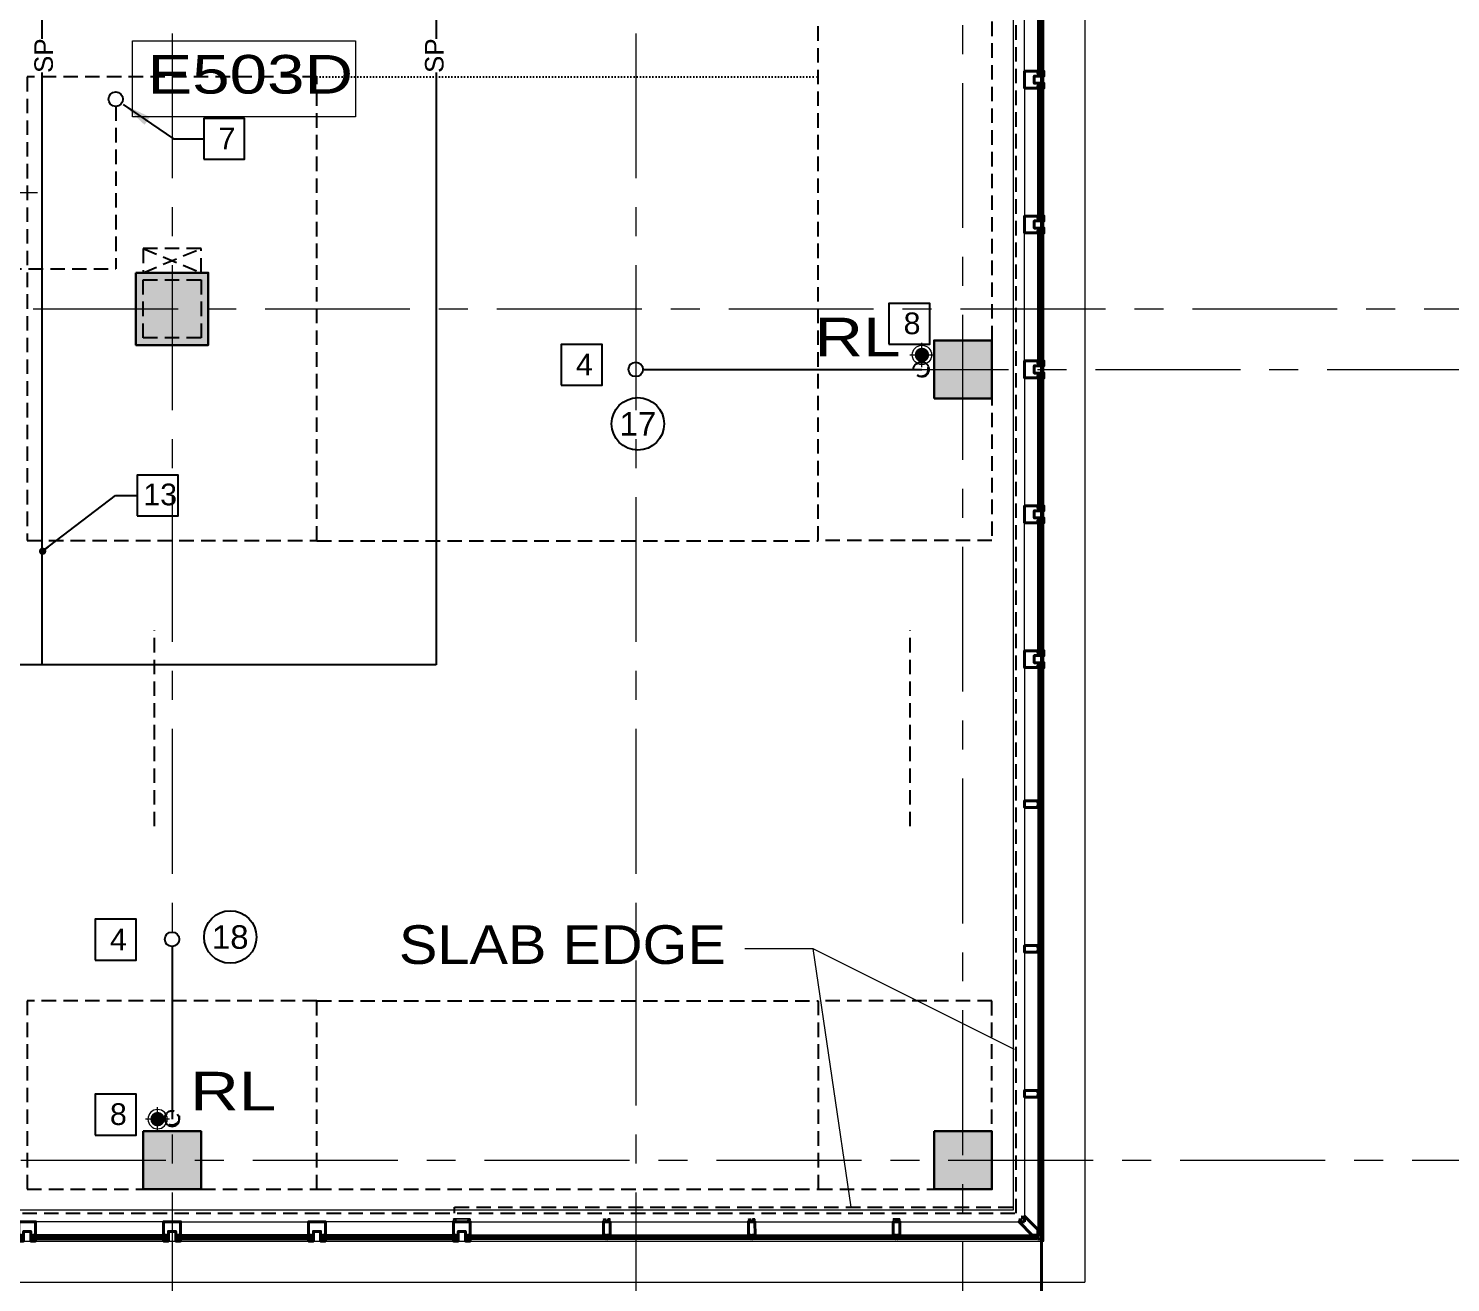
# Model space of a CAD drawing. Header units: inches. Extents: x -26500 to -19632, y -3347 to 2257.
# Drawn here: x -21480 to -20892, y -36 to 483 of the extents above; entities that cross this region are included whole.
import ezdxf
from ezdxf.enums import TextEntityAlignment as Align

# ---------------------------------------------------------------- set-up
doc = ezdxf.new("R2010")
doc.units = ezdxf.units.IN
doc.header["$LTSCALE"] = 48
doc.header["$MEASUREMENT"] = 0
for name, pattern in [('A105$0$CENTER', [2, 1.25, -0.25, 0.25, -0.25]), ('HIDDEN2', [0.1875, 0.125, -0.0625]), ('NB - 9th floor_plan$0$DOT2', [0.125, 0, -0.125]), ('NB - 9th floor_plan$0$HIDDEN2', [0.1875, 0.125, -0.0625])]:
    doc.linetypes.add(name, pattern=pattern)
for name, color, linetype in [('A105$0$A-ANNO-IDEN', 8, 'Continuous'), ('A105$0$A-ANNO-PATT-1-12', 8, 'Continuous'), ('A105$0$A-ANNO-PATT-1-6', 8, 'Continuous'), ('A105$0$A-ANNO-PATT-4-12', 8, 'Continuous'), ('A105$0$A-ANNO-TEXT', 8, 'Continuous'), ('A105$0$A-CLNG-RAIL', 8, 'Continuous'), ('A105$0$A-COLS-COL1-12', 8, 'Continuous'), ('A105$0$A-COLS-COL1-6', 8, 'Continuous'), ('A105$0$A-COLS-COL4-12', 8, 'Continuous'), ('A105$0$A-FLOR-AWNG', 8, 'Continuous'), ('A105$0$A-FLOR-SLAB', 8, 'Continuous'), ('A105$0$A-FLOR-SLEEVE', 8, 'Continuous'), ('A105$0$A-FLOR-SLEEVE-4-12', 8, 'Continuous'), ('A105$0$A-GLAZ', 8, 'Continuous'), ('A105$0$A-GLAZ-CRNA', 8, 'Continuous'), ('A105$0$A-GRID-GRD1-12', 8, 'Continuous'), ('A105$0$A-GRID-GRD3-12', 8, 'Continuous'), ('A105$0$A-GRID-GRDP0-12', 8, 'Continuous'), ('A105$0$A-GRID-GRDP0-15', 8, 'Continuous'), ('A105$0$A-ROOF-LEAD-3-12', 8, 'Continuous'), ('A105$0$A-ROOF-LEAD-4-12', 8, 'Continuous'), ('A105$0$C-PROP', 8, 'Continuous'), ('ANNTEXT', 6, 'Continuous'), ('ETEXT', 6, 'Continuous'), ('F-Sprn-Pipe', 133, 'Continuous'), ('NB - 9th floor_plan$0$STCCOLS1', 1, 'NB - 9th floor_plan$0$HIDDEN2'), ('NB - 9th floor_plan$0$STDROPS', 1, 'NB - 9th floor_plan$0$HIDDEN2'), ('NB - 9th floor_plan$0$STREINFB', 1, 'NB - 9th floor_plan$0$HIDDEN2'), ('NB - 9th floor_plan$0$STSLABEDGE', 1, 'NB - 9th floor_plan$0$HIDDEN2'), ('NB - 9th floor_plan$0$STSLABNOTCH', 1, 'NB - 9th floor_plan$0$HIDDEN2'), ('NB - 9th floor_plan$0$STWETSTACK', 1, 'NB - 9th floor_plan$0$HIDDEN2'), ('P-Anno-Symb @ 96', 6, 'Continuous'), ('P-Anno-Text', 6, 'Continuous'), ('P-Pipe-Ftng @ 96', 134, 'Continuous'), ('P-Sanr-Vent', 34, 'HIDDEN2'), ('P-Strm-Pipe', 13, 'RAINL'), ('P-Text', 6, 'Continuous'), ('XREF', 7, 'Continuous')]:
    doc.layers.add(name, color=color, linetype=linetype)
doc.styles.add('A105$0$Arial', font='arial.ttf', dxfattribs={"height": 0.076839})
doc.styles.add('A105$0$style-Arial', font='arial.ttf')
doc.styles.add('ANNTEXT', font='romans.shx')
doc.styles.add('M08', font='arial.ttf', dxfattribs={"height": 7.68})
doc.styles.add('MAMEP ANNO', font='arial.ttf', dxfattribs={"height": 0.078125})
doc.styles.add('P-00-JAR', font='arial.ttf')
doc.styles.add('Simplex', font='simplex.shx')
doc.styles.get("Standard").update_dxf_attribs({"font": 'simplex.shx'})
doc.linetypes.add('RAINL', pattern='A,4,-0.25,["RL",Simplex,S=0.1,R=0,X=-0.1,Y=-0.05],-0.25,0.25', length=4.75)
doc.dimstyles.new('STANDARD$7', dxfattribs={"dimtxt": 0.18, "dimasz": 0.125, "dimexe": 0.18, "dimexo": 0.06, "dimgap": 0.09, "dimtad": 0, "dimtih": 1, "dimtoh": 1, "dimdec": 4, "dimzin": 0, "dimdsep": 46, "dimtxsty": 'Standard', "dimcen": 0.09, "dimadec": 0, "dimazin": 0, "dimtfac": 1, "dimtdec": 4, "dimtofl": 0, "dimtmove": 0, "dimatfit": 3, "dimfxl": 1, "dimtolj": 1, "dimtzin": 0, "dimarcsym": 0})

# ---------------------------------------------------------------- blocks, each defined once
blk = doc.blocks.new('NB - 9th floor_plan')
at = {"layer": 'NB - 9th floor_plan$0$STCCOLS1', "transparency": 33554687}
for points in [[(-21433.02, 379.16), (-21409.02, 379.16), (-21409.02, 355.16), (-21433.02, 355.16)], [(-21105.52, 354.1), (-21081.52, 354.1), (-21081.52, 330.1), (-21105.52, 330.1)], [(-21433.02, 26.59), (-21409.02, 26.59), (-21409.02, 2.59), (-21433.02, 2.59)], [(-21105.52, 26.59), (-21081.52, 26.59), (-21081.52, 2.59), (-21105.52, 2.59)]]:
    blk.add_lwpolyline(points, close=True, dxfattribs=at)
at = {"layer": 'NB - 9th floor_plan$0$STDROPS', "linetype": 'NB - 9th floor_plan$0$DOT2', "ltscale": 0.2, "transparency": 33554687}
blk.add_line((-21361.02, 463.21), (-21153.47, 463.21), dxfattribs=at)
at = {"layer": 'NB - 9th floor_plan$0$STDROPS', "transparency": 33554687}
for p, q in [((-21361.02, 271.16), (-21153.47, 271.16)), ((-21361.02, 80.6), (-21153.52, 80.6)), ((-21361.02, 2.59), (-21153.52, 2.59))]:
    blk.add_line(p, q, dxfattribs=at)
for points in [[(-21081.52, 271.21), (-21153.47, 271.21), (-21153.47, 999.16), (-21081.52, 999.16)], [(-21481.02, 271.21), (-21361.02, 271.21), (-21361.02, 463.21), (-21481.02, 463.21)], [(-21481.02, 2.59), (-21361.02, 2.59), (-21361.02, 80.6), (-21481.02, 80.6)], [(-21081.52, 80.6), (-21153.52, 80.6), (-21153.52, 2.59), (-21081.52, 2.59)]]:
    blk.add_lwpolyline(points, close=True, dxfattribs=at)
at = {"layer": 'NB - 9th floor_plan$0$STREINFB', "transparency": 33554687}
for p, q in [((-21428.25, 152.88), (-21428.25, 233.92)), ((-21115.38, 152.88), (-21115.38, 233.92))]:
    blk.add_line(p, q, dxfattribs=at)
at = {"layer": 'NB - 9th floor_plan$0$STSLABEDGE', "transparency": 33554687, "elevation": 0}
blk.add_lwpolyline([(-24584.31, 246.25), (-24410.52, 169.31), (-24410.52, -7.4), (-22871.02, -7.4), (-22871.02, 52.59), (-22491.02, 52.59), (-22491.02, -7.4), (-21071.52, -7.4), (-21071.52, 1531.59), (-23870.52, 1531.6), (-23870.52, 1357.71), (-23921.15, 1307.64), (-24082.68, 1379.16), (-24584.31, 246.25)], close=True, dxfattribs=at)
at = {"layer": 'NB - 9th floor_plan$0$STSLABNOTCH', "transparency": 33554687, "elevation": 0}
blk.add_lwpolyline([(-21304.02, -7.4), (-21304.02, -4.9), (-21071.52, -4.9)], dxfattribs=at)
at = {"layer": 'NB - 9th floor_plan$0$STWETSTACK', "transparency": 33554687}
for p, q in [((-21433.02, 382.16), (-21409.02, 392.16)), ((-21433.02, 392.16), (-21409.02, 382.16))]:
    blk.add_line(p, q, dxfattribs=at)
blk.add_lwpolyline([(-21433.02, 382.16), (-21409.02, 382.16), (-21409.02, 392.16), (-21433.02, 392.16)], close=True, dxfattribs=at)
for centre in [(-21111.02, 342.1), (-21421.02, 32.09)]:
    blk.add_circle(centre, 3, dxfattribs=at)
blk = doc.blocks.new('ZA_SQR')
blk.add_lwpolyline([(-0.703125, -0.703125), (0.703125, -0.703125), (0.703125, 0.703125), (-0.703125, 0.703125)], close=True)
at = {"layer": 'ANNTEXT', "style": 'ANNTEXT'}
blk.add_attdef('SQRID', text='', height=0.75, dxfattribs=at).set_placement((0, 0), align=Align.MIDDLE)
at = {"layer": 'ANNTEXT', "style": 'ANNTEXT', "flags": 1}
blk.add_attdef('SQRDESCRIPTION', text='', height=0.75, dxfattribs=at).set_placement((0, -2.125), align=Align.MIDDLE)
blk = doc.blocks.new('VAL-PLBG-PipeUpTakeoff-Anno')
at = {"color": 0, "linetype": 'ByBlock'}
blk.add_circle((0.0002, 0), 0.0312, dxfattribs=at)
blk = doc.blocks.new('VAL-PLBG-PipeDn-Anno')
at = {"color": 0, "linetype": 'ByBlock'}
blk.add_arc((0, 0), 0.0312, 47.07445, 312.92555, dxfattribs=at)
blk = doc.blocks.new('*U193')
at = {"color": 0, "linetype": 'Continuous'}
blk.add_circle((0, 0), 0.1132, dxfattribs=at)
at = {"color": 0, "linetype": 'ByBlock', "style": 'MAMEP ANNO'}
blk.add_attdef('ID', text='', height=0.1016, dxfattribs=at).set_placement((0, 0), align=Align.MIDDLE_CENTER)
blk = doc.blocks.new('A105$0$CW10_1')
at = {"layer": 'A105$0$A-GLAZ', "linetype": 'Continuous', "lineweight": 0}
for p, q in [((0, 116.5), (0, 63.5)), ((6.25, 117.25), (6.25, 62.75)), ((6.75, 117.25), (6.75, 62.75)), ((0, 3.5), (0, 56.5)), ((6.25, 2.75), (6.25, 57.25)), ((6.75, 2.75), (6.75, 57.25))]:
    blk.add_line(p, q, dxfattribs=at)
at = {"layer": 'A105$0$A-GLAZ', "linetype": 'Continuous', "lineweight": 40}
for p, q in [((5.75, 117.25), (7, 117.25)), ((5.75, 117.25), (5.75, 62.75)), ((7, 117.25), (7, 62.75)), ((5.75, 62.75), (7, 62.75)), ((5.75, 2.75), (5.75, 57.25)), ((5.75, 57.25), (7, 57.25)), ((7, 2.75), (7, 57.25)), ((5.75, 2.75), (7, 2.75))]:
    blk.add_line(p, q, dxfattribs=at)
at = {"layer": 'A105$0$A-GLAZ', "linetype": 'Continuous', "lineweight": 40, "flags": 128}
for points in [[(4, 120), (4, 118.5), (8, 118.5), (8, 116.5), (7.25, 116.5), (7.25, 117.5), (5.5, 117.5), (5.5, 116.5), (0, 116.5), (0, 120)], [(4, 60), (4, 61.5), (8, 61.5), (8, 63.5), (7.25, 63.5), (7.25, 62.5), (5.5, 62.5), (5.5, 63.5), (0, 63.5), (0, 60)], [(4, 60), (4, 58.5), (8, 58.5), (8, 56.5), (7.25, 56.5), (7.25, 57.5), (5.5, 57.5), (5.5, 56.5), (0, 56.5), (0, 60)], [(4, 0), (4, 1.5), (8, 1.5), (8, 3.5), (7.25, 3.5), (7.25, 2.5), (5.5, 2.5), (5.5, 3.5), (0, 3.5), (0, 0)]]:
    blk.add_lwpolyline(points, dxfattribs=at)
blk = doc.blocks.new('A105$0$CW10_2')
at = {"layer": 'A105$0$A-GLAZ', "linetype": 'Continuous', "lineweight": 40}
for p, q in [((-117.25, -5.75), (-117.25, -7)), ((-117.25, -5.75), (-62.75, -5.75)), ((-62.75, -5.75), (-62.75, -7)), ((-2.75, -5.75), (-57.25, -5.75)), ((-57.25, -5.75), (-57.25, -7)), ((-2.75, -5.75), (-2.75, -7)), ((-117.25, -7), (-62.75, -7)), ((-2.75, -7), (-57.25, -7))]:
    blk.add_line(p, q, dxfattribs=at)
at = {"layer": 'A105$0$A-GLAZ', "linetype": 'Continuous', "lineweight": 0}
for p, q in [((-116.5, 0), (-63.5, 0)), ((-3.5, 0), (-56.5, 0)), ((-117.25, -6.25), (-62.75, -6.25)), ((-117.25, -6.75), (-62.75, -6.75)), ((-2.75, -6.25), (-57.25, -6.25)), ((-2.75, -6.75), (-57.25, -6.75))]:
    blk.add_line(p, q, dxfattribs=at)
at = {"layer": 'A105$0$A-GLAZ', "linetype": 'Continuous', "lineweight": 40, "flags": 128}
for points in [[(0, -4), (-1.5, -4), (-1.5, -8), (-3.5, -8), (-3.5, -7.25), (-2.5, -7.25), (-2.5, -5.5), (-3.5, -5.5), (-3.5, 0), (0, 0)], [(-120, -4), (-118.5, -4), (-118.5, -8), (-116.5, -8), (-116.5, -7.25), (-117.5, -7.25), (-117.5, -5.5), (-116.5, -5.5), (-116.5, 0), (-120, 0)], [(-60, -4), (-61.5, -4), (-61.5, -8), (-63.5, -8), (-63.5, -7.25), (-62.5, -7.25), (-62.5, -5.5), (-63.5, -5.5), (-63.5, 0), (-60, 0)], [(-60, -4), (-58.5, -4), (-58.5, -8), (-56.5, -8), (-56.5, -7.25), (-57.5, -7.25), (-57.5, -5.5), (-56.5, -5.5), (-56.5, 0), (-60, 0)]]:
    blk.add_lwpolyline(points, dxfattribs=at)
blk = doc.blocks.new('*U975')
at = {"layer": 'A105$0$A-CLNG-RAIL', "linetype": 'Continuous', "lineweight": 13}
for p, q in [((-0.65, 0.45), (-0.65, 0.59)), ((-0.65, 0.59), (0.35, 0.59)), ((-0.55, 0.45), (-0.65, 0.45)), ((-0.31, 0.54), (-0.61, 0.54)), ((-0.61, 0.54), (-0.61, 0.49)), ((-0.61, 0.49), (-0.55, 0.49)), ((-0.55, 0.49), (-0.55, 0.45)), ((-0.37, 0.45), (-0.37, 0.49)), ((-0.37, 0.49), (-0.31, 0.49)), ((-0.26, 0.45), (-0.37, 0.45)), ((-0.31, 0.49), (-0.31, 0.54)), ((0.3, 0.54), (-0.26, 0.54)), ((-0.26, 0.54), (-0.26, 0.45)), ((0.3, -0.23), (0.3, 0.54)), ((0.35, 0.59), (0.35, -0.23)), ((-0.65, -0.59), (-0.65, -0.23)), ((-0.65, -0.23), (-0.55, -0.23)), ((-0.61, -0.59), (-0.65, -0.59)), ((-0.55, -0.27), (-0.61, -0.27)), ((-0.61, -0.27), (-0.61, -0.32)), ((-0.61, -0.32), (-0.31, -0.32)), ((-0.23, -0.37), (-0.61, -0.37)), ((-0.61, -0.37), (-0.61, -0.59)), ((-0.55, -0.23), (-0.55, -0.27)), ((-0.37, -0.27), (-0.37, -0.23)), ((-0.37, -0.23), (0.3, -0.23)), ((-0.31, -0.27), (-0.37, -0.27)), ((-0.31, -0.32), (-0.31, -0.27)), ((-0.23, -0.59), (-0.23, -0.37)), ((-0.19, -0.59), (-0.23, -0.59)), ((0.6, -0.29), (-0.19, -0.29)), ((-0.19, -0.29), (-0.19, -0.39)), ((-0.19, -0.39), (-0.15, -0.39)), ((-0.15, -0.39), (-0.19, -0.51)), ((-0.19, -0.51), (-0.19, -0.59)), ((0.35, -0.23), (0.44, -0.23)), ((0.44, -0.23), (0.44, -0.2)), ((0.44, -0.2), (0.57, -0.23)), ((0.6, -0.51), (0.56, -0.39)), ((0.56, -0.39), (0.6, -0.39)), ((0.57, -0.23), (0.65, -0.23)), ((0.6, -0.39), (0.6, -0.29)), ((0.6, -0.59), (0.6, -0.51)), ((0.65, -0.59), (0.6, -0.59)), ((0.65, -0.23), (0.65, -0.59))]:
    blk.add_line(p, q, dxfattribs=at)
at = {"layer": 'A105$0$A-CLNG-RAIL', "lineweight": 13, "flags": 128}
for points in [[(-0.55, 0.51), (-0.36, 0.51)], [(-0.39, 0.5), (-0.38, 0.44), (-0.38, 0.37), (-0.33, 0.18)], [(-0.39, -0.29), (-0.38, -0.23), (-0.38, -0.16), (-0.33, 0.03)], [(-0.55, -0.3), (-0.36, -0.3)]]:
    blk.add_lwpolyline(points, dxfattribs=at)
at = {"layer": 'A105$0$A-CLNG-RAIL', "lineweight": 13}
for points in [[(-0.53, 0.51), (-0.52, 0.46), (-0.53, 0.41), (-0.57, 0.34), (-0.59, 0.31), (-0.64, 0.18)], [(-0.53, -0.29), (-0.52, -0.24), (-0.53, -0.2), (-0.57, -0.12), (-0.59, -0.1), (-0.64, 0.03)], [(-0.5, 0.51), (-0.5, 0.47), (-0.5, 0.41), (-0.53, 0.34), (-0.54, 0.31), (-0.59, 0.18)], [(-0.5, -0.29), (-0.5, -0.26), (-0.5, -0.2), (-0.53, -0.13), (-0.54, -0.1), (-0.59, 0.03)], [(-0.47, 0.51), (-0.47, 0.49), (-0.46, 0.45), (-0.47, 0.36), (-0.49, 0.31), (-0.51, 0.18)], [(-0.47, -0.3), (-0.47, -0.28), (-0.46, -0.24), (-0.47, -0.15), (-0.49, -0.1), (-0.51, 0.03)], [(-0.45, 0.51), (-0.44, 0.4), (-0.45, 0.34), (-0.44, 0.31), (-0.44, 0.18)], [(-0.45, -0.3), (-0.44, -0.19), (-0.45, -0.12), (-0.44, -0.1), (-0.44, 0.03)], [(-0.41, 0.5), (-0.41, 0.44), (-0.41, 0.38), (-0.4, 0.34), (-0.4, 0.31), (-0.37, 0.18)], [(-0.41, -0.29), (-0.41, -0.23), (-0.41, -0.17), (-0.4, -0.12), (-0.4, -0.1), (-0.37, 0.03)]]:
    blk.add_open_spline(points, degree=3, dxfattribs=at)
blk = doc.blocks.new('*U994')
at = {"layer": 'A105$0$A-CLNG-RAIL', "linetype": 'Continuous', "lineweight": 13}
for p, q in [((-0.45, 0.65), (-0.59, 0.65)), ((-0.59, 0.65), (-0.59, -0.35)), ((-0.54, 0.31), (-0.54, 0.61)), ((-0.54, 0.61), (-0.49, 0.61)), ((-0.49, 0.31), (-0.54, 0.31)), ((-0.54, -0.3), (-0.54, 0.26)), ((-0.54, 0.26), (-0.45, 0.26)), ((-0.49, 0.61), (-0.49, 0.55)), ((-0.49, 0.55), (-0.45, 0.55)), ((-0.45, 0.37), (-0.49, 0.37)), ((-0.49, 0.37), (-0.49, 0.31)), ((-0.45, 0.55), (-0.45, 0.65)), ((-0.45, 0.26), (-0.45, 0.37)), ((0.59, 0.65), (0.23, 0.65)), ((0.23, 0.65), (0.23, 0.55)), ((0.23, 0.55), (0.27, 0.55)), ((0.27, 0.37), (0.23, 0.37)), ((0.23, 0.37), (0.23, -0.3)), ((0.27, 0.55), (0.27, 0.61)), ((0.27, 0.61), (0.32, 0.61)), ((0.27, 0.31), (0.27, 0.37)), ((0.32, 0.31), (0.27, 0.31)), ((0.29, -0.6), (0.29, 0.19)), ((0.29, 0.19), (0.39, 0.19)), ((0.32, 0.61), (0.32, 0.31)), ((0.37, 0.23), (0.37, 0.61)), ((0.37, 0.61), (0.59, 0.61)), ((0.59, 0.23), (0.37, 0.23)), ((0.39, 0.19), (0.39, 0.15)), ((0.39, 0.15), (0.51, 0.19)), ((0.51, 0.19), (0.59, 0.19)), ((0.59, 0.61), (0.59, 0.65)), ((0.59, 0.19), (0.59, 0.23)), ((-0.59, -0.35), (0.23, -0.35)), ((0.23, -0.3), (-0.54, -0.3)), ((0.23, -0.44), (0.2, -0.44)), ((0.2, -0.44), (0.23, -0.57)), ((0.23, -0.35), (0.23, -0.44)), ((0.23, -0.57), (0.23, -0.65)), ((0.23, -0.65), (0.59, -0.65)), ((0.39, -0.6), (0.29, -0.6)), ((0.51, -0.6), (0.39, -0.56)), ((0.39, -0.56), (0.39, -0.6)), ((0.59, -0.6), (0.51, -0.6)), ((0.59, -0.65), (0.59, -0.6))]:
    blk.add_line(p, q, dxfattribs=at)
at = {"layer": 'A105$0$A-CLNG-RAIL', "lineweight": 13, "flags": 128}
for points in [[(-0.51, 0.55), (-0.51, 0.36)], [(-0.5, 0.39), (-0.44, 0.38), (-0.37, 0.38), (-0.18, 0.33)], [(0.29, 0.39), (0.23, 0.38), (0.16, 0.38), (-0.03, 0.33)], [(0.3, 0.55), (0.3, 0.36)]]:
    blk.add_lwpolyline(points, dxfattribs=at)
at = {"layer": 'A105$0$A-CLNG-RAIL', "lineweight": 13}
for points in [[(-0.51, 0.53), (-0.46, 0.52), (-0.41, 0.53), (-0.34, 0.57), (-0.31, 0.59), (-0.18, 0.64)], [(-0.51, 0.5), (-0.47, 0.5), (-0.41, 0.5), (-0.34, 0.53), (-0.31, 0.54), (-0.18, 0.59)], [(-0.51, 0.47), (-0.49, 0.47), (-0.45, 0.46), (-0.36, 0.47), (-0.31, 0.49), (-0.18, 0.51)], [(-0.51, 0.45), (-0.4, 0.44), (-0.34, 0.45), (-0.31, 0.44), (-0.18, 0.44)], [(-0.5, 0.41), (-0.44, 0.41), (-0.38, 0.41), (-0.34, 0.4), (-0.31, 0.4), (-0.18, 0.37)], [(0.29, 0.53), (0.24, 0.52), (0.2, 0.53), (0.12, 0.57), (0.1, 0.59), (-0.03, 0.64)], [(0.29, 0.5), (0.26, 0.5), (0.2, 0.5), (0.13, 0.53), (0.1, 0.54), (-0.03, 0.59)], [(0.3, 0.47), (0.28, 0.47), (0.24, 0.46), (0.15, 0.47), (0.1, 0.49), (-0.03, 0.51)], [(0.3, 0.45), (0.19, 0.44), (0.12, 0.45), (0.1, 0.44), (-0.03, 0.44)], [(0.29, 0.41), (0.23, 0.41), (0.17, 0.41), (0.12, 0.4), (0.1, 0.4), (-0.03, 0.37)]]:
    blk.add_open_spline(points, degree=3, dxfattribs=at)
blk = doc.blocks.new('*U974')
at = {"layer": 'A105$0$A-CLNG-RAIL', "linetype": 'Continuous', "lineweight": 13}
for p, q in [((0.65, 0.59), (-0.35, 0.59)), ((-0.35, 0.59), (-0.35, -0.23)), ((-0.3, -0.23), (-0.3, 0.54)), ((-0.3, 0.54), (0.26, 0.54)), ((0.26, 0.54), (0.26, 0.45)), ((0.26, 0.45), (0.37, 0.45)), ((0.31, 0.49), (0.31, 0.54)), ((0.31, 0.54), (0.61, 0.54)), ((0.37, 0.49), (0.31, 0.49)), ((0.37, 0.45), (0.37, 0.49)), ((0.61, 0.49), (0.55, 0.49)), ((0.55, 0.49), (0.55, 0.45)), ((0.55, 0.45), (0.65, 0.45)), ((0.61, 0.54), (0.61, 0.49)), ((0.65, 0.45), (0.65, 0.59)), ((-0.57, -0.23), (-0.65, -0.23)), ((-0.65, -0.23), (-0.65, -0.59)), ((-0.65, -0.59), (-0.6, -0.59)), ((-0.6, -0.39), (-0.6, -0.29)), ((-0.6, -0.29), (0.19, -0.29)), ((-0.6, -0.51), (-0.56, -0.39)), ((-0.56, -0.39), (-0.6, -0.39)), ((-0.6, -0.59), (-0.6, -0.51)), ((-0.44, -0.2), (-0.57, -0.23)), ((-0.44, -0.23), (-0.44, -0.2)), ((-0.35, -0.23), (-0.44, -0.23)), ((0.37, -0.23), (-0.3, -0.23)), ((0.19, -0.39), (0.15, -0.39)), ((0.15, -0.39), (0.19, -0.51)), ((0.19, -0.29), (0.19, -0.39)), ((0.19, -0.51), (0.19, -0.59)), ((0.19, -0.59), (0.23, -0.59)), ((0.23, -0.59), (0.23, -0.37)), ((0.23, -0.37), (0.61, -0.37)), ((0.31, -0.32), (0.31, -0.27)), ((0.31, -0.27), (0.37, -0.27)), ((0.61, -0.32), (0.31, -0.32)), ((0.37, -0.27), (0.37, -0.23)), ((0.65, -0.23), (0.55, -0.23)), ((0.55, -0.23), (0.55, -0.27)), ((0.55, -0.27), (0.61, -0.27)), ((0.61, -0.27), (0.61, -0.32)), ((0.61, -0.37), (0.61, -0.59)), ((0.61, -0.59), (0.65, -0.59)), ((0.65, -0.59), (0.65, -0.23))]:
    blk.add_line(p, q, dxfattribs=at)
at = {"layer": 'A105$0$A-CLNG-RAIL', "lineweight": 13, "flags": 128}
for points in [[(0.39, 0.5), (0.38, 0.44), (0.38, 0.37), (0.33, 0.18)], [(0.39, -0.29), (0.38, -0.23), (0.38, -0.16), (0.33, 0.03)], [(0.55, 0.51), (0.36, 0.51)], [(0.55, -0.3), (0.36, -0.3)]]:
    blk.add_lwpolyline(points, dxfattribs=at)
at = {"layer": 'A105$0$A-CLNG-RAIL', "lineweight": 13}
for points in [[(0.41, 0.5), (0.41, 0.44), (0.41, 0.38), (0.4, 0.34), (0.4, 0.31), (0.37, 0.18)], [(0.41, -0.29), (0.41, -0.23), (0.41, -0.17), (0.4, -0.12), (0.4, -0.1), (0.37, 0.03)], [(0.45, 0.51), (0.44, 0.4), (0.45, 0.34), (0.44, 0.31), (0.44, 0.18)], [(0.45, -0.3), (0.44, -0.19), (0.45, -0.12), (0.44, -0.1), (0.44, 0.03)], [(0.47, 0.51), (0.47, 0.49), (0.46, 0.45), (0.47, 0.36), (0.49, 0.31), (0.51, 0.18)], [(0.47, -0.3), (0.47, -0.28), (0.46, -0.24), (0.47, -0.15), (0.49, -0.1), (0.51, 0.03)], [(0.5, 0.51), (0.5, 0.47), (0.5, 0.41), (0.53, 0.34), (0.54, 0.31), (0.59, 0.18)], [(0.5, -0.29), (0.5, -0.26), (0.5, -0.2), (0.53, -0.13), (0.54, -0.1), (0.59, 0.03)], [(0.53, 0.51), (0.52, 0.46), (0.53, 0.41), (0.57, 0.34), (0.59, 0.31), (0.64, 0.18)], [(0.53, -0.29), (0.52, -0.24), (0.53, -0.2), (0.57, -0.12), (0.59, -0.1), (0.64, 0.03)]]:
    blk.add_open_spline(points, degree=3, dxfattribs=at)
blk = doc.blocks.new('A105$0$CW20FCORNER_2')
at = {"layer": 'A105$0$A-GLAZ-CRNA', "linetype": 'Continuous', "lineweight": 0}
for p, q in [((-7, 236.5), (-7, 181.38)), ((-0.75, 237.25), (-0.75, 180.62)), ((-0.25, 237.25), (-0.25, 180.62)), ((-7, 178.63), (-7, 121.38)), ((-0.75, 179.37), (-0.75, 120.62)), ((-0.25, 179.37), (-0.25, 120.62)), ((-7, 118.63), (-7, 7)), ((-0.75, 119.37), (-0.75, 60.62)), ((-0.25, 119.37), (-0.25, 60.62)), ((-0.75, 59.37), (-0.75, 1.87)), ((-0.25, 59.37), (-0.25, 1.87))]:
    blk.add_line(p, q, dxfattribs=at)
at = {"layer": 'A105$0$A-GLAZ-CRNA', "linetype": 'Continuous', "lineweight": 30}
for p, q in [((-1.25, 237.25), (0, 237.25)), ((-1.25, 237.25), (-1.25, 180.62)), ((0, 237.25), (0, 180.62)), ((-1.25, 179.37), (0, 179.37)), ((-1.25, 179.37), (-1.25, 120.62)), ((0, 179.37), (0, 120.62)), ((-1.25, 119.37), (-1.25, 60.62)), ((0, 119.37), (0, 60.62)), ((-1.25, 60.62), (0, 60.62)), ((-1.25, 59.37), (0, 59.37)), ((-1.25, 59.37), (-1.25, 1.87)), ((0, 59.37), (0, 1.87)), ((-1.25, 1.87), (0, 1.87))]:
    blk.add_line(p, q, dxfattribs=at)
at = {"layer": 'A105$0$A-GLAZ-CRNA', "linetype": 'Continuous', "lineweight": 40}
for p, q in [((-1.25, 180.62), (0, 180.62)), ((0, 180.37), (0, 180.25)), ((-1.25, 120.62), (0, 120.62)), ((-1.25, 119.37), (0, 119.37)), ((-1.5, 3.8), (-7, 9.3))]:
    blk.add_line(p, q, dxfattribs=at)
at = {"layer": 'A105$0$A-GLAZ-CRNA', "linetype": 'Continuous', "lineweight": 40, "flags": 128}
for points in [[(-3, 240), (-3, 238.5), (1, 238.5), (1, 236.5), (0.25, 236.5), (0.25, 237.5), (-1.5, 237.5), (-1.5, 236.5), (-7, 236.5), (-7, 240)], [(-0.59, 180), (-0.59, 180.25), (0, 180.25), (0, 180.37), (-1.5, 180.37), (-1.5, 181.37), (-7, 181.38), (-7, 180)], [(-0.59, 180), (-0.59, 179.75), (0, 179.75), (0, 179.62), (-1.5, 179.62), (-1.5, 178.62), (-7, 178.63), (-7, 180)], [(-0.59, 120), (-0.59, 120.25), (0, 120.25), (0, 120.37), (-1.5, 120.37), (-1.5, 121.37), (-7, 121.38), (-7, 120)], [(-0.59, 120), (-0.59, 119.75), (0, 119.75), (0, 119.62), (-1.5, 119.62), (-1.5, 118.62), (-7, 118.63), (-7, 120)], [(-0.59, 60), (-0.59, 60.25), (0, 60.25), (0, 60.37), (-1.5, 60.37), (-1.5, 61.37), (-7, 61.38), (-7, 60)], [(-0.59, 60), (-0.59, 59.75), (0, 59.75), (0, 59.62), (-1.5, 59.62), (-1.5, 58.62), (-7, 58.63), (-7, 60)], [(0, 0), (0, 1.5), (-1.15, 1.5), (-1.5, 1.85), (-1.5, 3.8), (-7, 9.3), (-7, 7)]]:
    blk.add_lwpolyline(points, dxfattribs=at)
at = {"layer": 'A105$0$A-GLAZ-CRNA', "linetype": 'Continuous', "lineweight": 40}
for centre in [(0.12, 180.5), (0.12, 179.5), (0.12, 120.5), (0.12, 119.5)]:
    blk.add_arc(centre, 0.177, 135, 225, dxfattribs=at)
at = {"layer": 'A105$0$A-GLAZ-CRNA', "linetype": 'Continuous', "lineweight": 30}
for centre in [(0.12, 60.5), (0.12, 59.5)]:
    blk.add_arc(centre, 0.177, 135, 225, dxfattribs=at)
blk = doc.blocks.new('A105$0$CW20FCORNER_3')
at = {"layer": 'A105$0$A-GLAZ-CRNA', "linetype": 'Continuous', "lineweight": 0}
for p, q in [((-236.5, 7), (-181.38, 7)), ((-178.63, 7), (-121.38, 7)), ((-118.63, 7), (-7, 7)), ((-237.25, 0.75), (-180.62, 0.75)), ((-237.25, 0.25), (-180.62, 0.25)), ((-179.37, 0.75), (-120.62, 0.75)), ((-179.37, 0.25), (-120.62, 0.25)), ((-119.37, 0.75), (-60.62, 0.75)), ((-119.37, 0.25), (-60.62, 0.25)), ((-59.38, 0.75), (-1.88, 0.75)), ((-59.38, 0.25), (-1.88, 0.25))]:
    blk.add_line(p, q, dxfattribs=at)
at = {"layer": 'A105$0$A-GLAZ-CRNA', "linetype": 'Continuous', "lineweight": 40}
for p, q in [((-3.8, 1.5), (-9.3, 7)), ((-180.62, 1.25), (-180.62, 0)), ((-120.62, 1.25), (-120.62, 0)), ((-119.37, 1.25), (-119.37, 0)), ((-180.37, 0), (-180.25, 0))]:
    blk.add_line(p, q, dxfattribs=at)
at = {"layer": 'A105$0$A-GLAZ-CRNA', "linetype": 'Continuous', "lineweight": 30}
for p, q in [((-237.25, 1.25), (-237.25, 0)), ((-237.25, 1.25), (-180.62, 1.25)), ((-179.37, 1.25), (-179.37, 0)), ((-179.37, 1.25), (-120.62, 1.25)), ((-119.37, 1.25), (-60.62, 1.25)), ((-60.62, 1.25), (-60.62, 0)), ((-59.38, 1.25), (-59.38, 0)), ((-59.38, 1.25), (-1.88, 1.25)), ((-1.88, 1.25), (-1.88, 0)), ((-237.25, 0), (-180.62, 0)), ((-179.37, 0), (-120.62, 0)), ((-119.37, 0), (-60.62, 0)), ((-59.38, 0), (-1.88, 0))]:
    blk.add_line(p, q, dxfattribs=at)
at = {"layer": 'A105$0$A-GLAZ-CRNA', "linetype": 'Continuous', "lineweight": 40, "flags": 128}
for points in [[(-240, 3), (-238.5, 3), (-238.5, -1), (-236.5, -1), (-236.5, -0.25), (-237.5, -0.25), (-237.5, 1.5), (-236.5, 1.5), (-236.5, 7), (-240, 7)], [(-180, 0.59), (-180.25, 0.59), (-180.25, 0), (-180.37, 0), (-180.37, 1.5), (-181.37, 1.5), (-181.38, 7), (-180, 7)], [(-180, 0.59), (-179.75, 0.59), (-179.75, 0), (-179.62, 0), (-179.62, 1.5), (-178.62, 1.5), (-178.63, 7), (-180, 7)], [(-120, 0.59), (-120.25, 0.59), (-120.25, 0), (-120.37, 0), (-120.37, 1.5), (-121.37, 1.5), (-121.38, 7), (-120, 7)], [(-120, 0.59), (-119.75, 0.59), (-119.75, 0), (-119.62, 0), (-119.62, 1.5), (-118.62, 1.5), (-118.63, 7), (-120, 7)], [(-60, 0.59), (-60.25, 0.59), (-60.25, 0), (-60.38, 0), (-60.38, 1.5), (-61.38, 1.5), (-61.38, 7), (-60, 7)], [(-60, 0.59), (-59.75, 0.59), (-59.75, 0), (-59.62, 0), (-59.62, 1.5), (-58.62, 1.5), (-58.63, 7), (-60, 7)], [(0, 0), (-1.5, 0), (-1.5, 1.15), (-1.85, 1.5), (-3.8, 1.5), (-9.3, 7), (-7, 7)]]:
    blk.add_lwpolyline(points, dxfattribs=at)
at = {"layer": 'A105$0$A-GLAZ-CRNA', "linetype": 'Continuous', "lineweight": 40, "extrusion": (0, 0, -1)}
for centre in [(180.5, -0.13), (179.5, -0.13), (120.5, -0.13), (119.5, -0.13)]:
    blk.add_arc(centre, 0.177, 45, 135, dxfattribs=at)
at = {"layer": 'A105$0$A-GLAZ-CRNA', "linetype": 'Continuous', "lineweight": 30, "extrusion": (0, 0, -1)}
for centre in [(60.5, -0.13), (59.5, -0.13)]:
    blk.add_arc(centre, 0.177, 45, 135, dxfattribs=at)
blk = doc.blocks.new('*D1027', base_point=(0, 0))
at = {"layer": 'A105$0$A-FLOR-SLEEVE', "linetype": 'Continuous', "lineweight": 0}
for p, q in [((0, -5), (0, 5)), ((5, 0), (-5, 0))]:
    blk.add_line(p, q, dxfattribs=at)
blk = doc.blocks.new('*U1026')
at = {"layer": 'A105$0$A-FLOR-SLEEVE', "linetype": 'Continuous', "lineweight": 13, "extrusion": (0, 0, -1)}
blk.add_circle((0, 0), 4, dxfattribs=at)
at = {"layer": 'A105$0$A-FLOR-SLEEVE', "linetype": 'Continuous', "lineweight": 0}
blk.add_blockref('*D1027', (0, 0), dxfattribs=at)
blk = doc.blocks.new('*D1033', base_point=(0, 0))
at = {"layer": 'A105$0$A-FLOR-SLEEVE-4-12', "linetype": 'Continuous', "lineweight": 0}
for p, q in [((-5, 0), (5, 0)), ((0, -5), (0, 5))]:
    blk.add_line(p, q, dxfattribs=at)
blk = doc.blocks.new('*U1032')
at = {"layer": 'A105$0$A-FLOR-SLEEVE-4-12', "linetype": 'Continuous', "lineweight": 13}
blk.add_circle((0, 0), 4, dxfattribs=at)
at = {"layer": 'A105$0$A-FLOR-SLEEVE-4-12', "linetype": 'Continuous', "lineweight": 0}
blk.add_blockref('*D1033', (0, 0), dxfattribs=at)
blk = doc.blocks.new('A105')
at = {"layer": 'A105$0$A-ROOF-LEAD-3-12', "lineweight": 13, "transparency": 33554687}
h = blk.add_hatch(color=256, dxfattribs=at)
edge = h.paths.add_edge_path()
edge.add_arc((-21427.0236, 31.5949), 3, 0, 360)
at = {"layer": 'A105$0$A-ROOF-LEAD-4-12', "lineweight": 13, "transparency": 33554687}
h = blk.add_hatch(color=256, dxfattribs=at)
edge = h.paths.add_edge_path()
edge.add_arc((-21110.5236, 348.0952), 3, 0, 360)
at = {"layer": 'A105$0$A-ANNO-IDEN', "lineweight": 13, "transparency": 33554687}
blk.add_line((-21683.2895, 415.3875, 0.2066), (-21476.7268, 415.3875, 0.2066), dxfattribs=at)
blk.add_3dface([(-21437.457, 478.2109, 0.2066), (-21345.019, 478.2109, 0.2066), (-21345.019, 446.6813, 0.2066), (-21437.457, 446.6813, 0.2066)], dxfattribs=at)
at = {"layer": 'A105$0$A-ANNO-PATT-1-12', "lineweight": 30, "transparency": 33554687}
for points in [[(-21409.0236, 2.595), (-21409.0236, 26.595), (-21433.0236, 2.595), (-21433.0236, 26.595)], [(-21081.5239, 2.5949), (-21081.5239, 26.5949), (-21105.5239, 2.5949), (-21105.5239, 26.5949)]]:
    blk.add_solid(points, dxfattribs=at)
at = {"layer": 'A105$0$A-ANNO-PATT-1-6', "lineweight": 30, "transparency": 33554687, "extrusion": (0, 0, -1)}
blk.add_solid([(21436.0236, 382.1574), (21406.0236, 382.1574), (21436.0236, 352.1574), (21406.0236, 352.1574)], dxfattribs=at)
at = {"layer": 'A105$0$A-ANNO-PATT-4-12', "lineweight": 30, "transparency": 33554687}
blk.add_solid([(-21105.5236, 330.0952), (-21081.5236, 330.0952), (-21105.5236, 354.0952), (-21081.5236, 354.0952)], dxfattribs=at)
at = {"layer": 'A105$0$A-ANNO-TEXT', "lineweight": 0, "transparency": 33554687}
blk.add_line((-21155.7161, 102.237), (-21139.9428, -4.8648), dxfattribs=at)
at = {"layer": 'A105$0$A-ANNO-TEXT', "lineweight": 0, "transparency": 33554687, "flags": 128}
blk.add_lwpolyline([(-21183.8827, 102.237), (-21155.7161, 102.237), (-21072.3429, 60.5237)], dxfattribs=at)
at = {"layer": 'A105$0$A-CLNG-RAIL', "lineweight": 13, "transparency": 33554687}
for p, q in [((-21070.322, -9.7165), (-21070.322, -9.654)), ((-21070.322, -9.654), (-21069.2744, -9.654)), ((-21070.322, -9.7165), (-21069.2119, -9.7165)), ((-21069.2744, -8.6064), (-21069.2744, -9.654)), ((-21069.2119, -8.6064), (-21069.2744, -8.6064)), ((-21069.2119, -8.6064), (-21069.2119, -9.7165))]:
    blk.add_line(p, q, dxfattribs=at)
for points in [[(-21304.5245, -9.6665), (-21297.5251, -9.6665), (-21297.5251, -9.7165), (-21304.5245, -9.7165)], [(-21122.3995, -9.7165), (-21119.6489, -9.7165), (-21119.6489, -9.6665), (-21122.3995, -9.6665)]]:
    blk.add_3dface(points, dxfattribs=at)
at = {"layer": 'A105$0$A-COLS-COL1-12', "lineweight": 30, "transparency": 33554687}
for points in [[(-21433.0236, 26.595), (-21409.0236, 26.595), (-21409.0236, 2.595), (-21433.0236, 2.595)], [(-21105.5239, 26.5949), (-21081.5239, 26.5949), (-21081.5239, 2.5949), (-21105.5239, 2.5949)]]:
    blk.add_3dface(points, dxfattribs=at)
at = {"layer": 'A105$0$A-COLS-COL1-6', "lineweight": 30, "transparency": 33554687}
blk.add_3dface([(-21436.0236, 382.1574), (-21406.0236, 382.1574), (-21406.0236, 352.1574), (-21436.0236, 352.1574)], dxfattribs=at)
at = {"layer": 'A105$0$A-COLS-COL4-12', "lineweight": 30, "transparency": 33554687}
blk.add_3dface([(-21105.5236, 330.0952), (-21081.5236, 330.0952), (-21081.5236, 354.0952), (-21105.5236, 354.0952)], dxfattribs=at)
at = {"layer": 'A105$0$A-FLOR-AWNG', "lineweight": 0, "transparency": 33554687}
for p in [(-21043.0236, 1560.0012), (-22351.0234, -35.9051)]:
    blk.add_line(p, (-21043.0236, -35.9051), dxfattribs=at)
at = {"layer": 'A105$0$A-FLOR-SLAB', "lineweight": 0, "transparency": 33554687, "flags": 128}
blk.add_lwpolyline([(-23869.2731, 1530.3475), (-21072.7739, 1530.3449), (-21072.7739, -6.1545), (-22489.2736, -6.1545), (-22489.2736, 53.8448), (-22872.7736, 53.8448), (-22872.7736, -6.1545), (-24409.272, -6.1545)], dxfattribs=at)
at = {"layer": 'A105$0$A-GLAZ', "lineweight": 0, "transparency": 33554687}
for p, q in [((-21060.0239, -18.9052), (-21060.0239, 1543.0949)), ((-22352.0234, -18.9052), (-21060.0239, -18.9052))]:
    blk.add_line(p, q, dxfattribs=at)
at = {"layer": 'A105$0$A-GRID-GRD1-12', "linetype": 'A105$0$CENTER', "lineweight": 0, "transparency": 33554687}
blk.add_line((-24363.5994, 14.5949), (-20442.3539, 14.5949), dxfattribs=at)
at = {"layer": 'A105$0$A-GRID-GRD3-12', "linetype": 'A105$0$CENTER', "lineweight": 0, "transparency": 33554687}
blk.add_line((-21134.6783, 342.0952), (-20581.5918, 342.0952), dxfattribs=at)
at = {"layer": 'A105$0$A-GRID-GRDP0-12', "linetype": 'A105$0$CENTER', "lineweight": 0, "transparency": 33554687}
blk.add_line((-21093.5239, -79.3264), (-21093.5239, 1922.9862), dxfattribs=at)
at = {"layer": 'A105$0$A-GRID-GRDP0-15', "linetype": 'A105$0$CENTER', "lineweight": 0, "transparency": 33554687}
for p, q in [((-21421.0236, 2113.2362), (-21421.0236, -676.9042)), ((-21229.0236, 2113.2362), (-21229.0236, -676.9042)), ((-21061.0236, -3071.9017), (-21061.0236, 2112.4438)), ((-24358.5266, 367.1574), (-20364.9322, 367.1574))]:
    blk.add_line(p, q, dxfattribs=at)
at = {"layer": 'A105$0$C-PROP', "lineweight": 40, "transparency": 33554687, "flags": 128}
blk.add_lwpolyline([(-25004.5437, -676.9041), (-24022.0239, 1542.095), (-21061.0239, 1542.095), (-21061.0239, -676.9042)], dxfattribs=at)
at = {"layer": 'A105$0$A-CLNG-RAIL', "lineweight": 13, "transparency": 33554687}
for name, p in [('*U975', (-21303.8744, -10.3104)), ('*U974', (-21298.1751, -10.3104)), ('*U975', (-21241.7494, -10.3104)), ('*U974', (-21240.299, -10.3104)), ('*U975', (-21181.7494, -10.3104)), ('*U974', (-21180.299, -10.3104)), ('*U975', (-21121.7494, -10.3104)), ('*U974', (-21120.299, -10.3104)), ('*U975', (-21069.6719, -10.3104)), ('*U994', (-21068.6181, -9.2565))]:
    blk.add_blockref(name, p, dxfattribs=at)
at = {"layer": 'A105$0$A-FLOR-SLEEVE', "lineweight": 13, "transparency": 33554687}
blk.add_blockref('*U1026', (-21427.0235, 31.5949), dxfattribs=at)
at = {"layer": 'A105$0$A-FLOR-SLEEVE-4-12', "lineweight": 13, "transparency": 33554687}
blk.add_blockref('*U1032', (-21110.5235, 348.0952), dxfattribs=at)
at = {"layer": 'A105$0$A-GLAZ', "lineweight": 40, "transparency": 33554687}
for name, p in [('A105$0$CW10_1', (-21068.0239, 462.0952)), ('A105$0$CW10_1', (-21068.0239, 342.0958)), ('A105$0$CW10_1', (-21068.0239, 222.0964)), ('A105$0$CW10_2', (-21421.0242, -10.9045)), ('A105$0$CW10_2', (-21301.0242, -10.9045))]:
    blk.add_blockref(name, p, dxfattribs=at)
at = {"layer": 'A105$0$A-GLAZ-CRNA', "lineweight": 30, "transparency": 33554687}
for name in ['A105$0$CW20FCORNER_2', 'A105$0$CW20FCORNER_3']:
    blk.add_blockref(name, (-21061.0239, -17.9045), dxfattribs=at)
at = {"layer": 'A105$0$A-ANNO-IDEN', "lineweight": 13, "transparency": 33554687, "style": 'A105$0$style-Arial', "width": 1.246875}
blk.add_text('E503D', height=16, dxfattribs=at).set_placement((-21431.273, 456.3241, 0.2066))
at = {"layer": 'A105$0$A-ANNO-TEXT', "lineweight": 13, "transparency": 33554687, "style": 'A105$0$style-Arial', "width": 1.246875}
for p in [(-21155.0457, 363.5175, 0.2066), (-21413.4987, 51.1982, 0.2066)]:
    blk.add_text('RL', height=16, dxfattribs=at).set_placement(p, align=Align.TOP_LEFT)
at = {"layer": 'A105$0$A-ANNO-TEXT', "lineweight": 13, "transparency": 33554687, "insert": (-21327.09, 111.8807, 0.2066), "char_height": 15.999998, "attachment_point": 1, "line_spacing_factor": 0.6, "style": 'A105$0$Arial'}
blk.add_mtext('\\H1x;\\W1.06875;SLAB EDGE', dxfattribs=at)

msp = doc.modelspace()

# ---------------------------------------------------------------- linework, layer by layer
at = {"layer": 'F-Sprn-Pipe', "ltscale": 0.5}
for p, q in [((-21311.73, 1264.8), (-21311.73, 219.78)), ((-21311.73, 219.78), (-22393.65, 219.78))]:
    msp.add_line(p, q, dxfattribs=at)
at = {"layer": 'F-Sprn-Pipe', "ltscale": 0.5, "transparency": 33554687, "flags": 128}
msp.add_lwpolyline([(-21475.01, 1169.8), (-21475.01, 219.78)], dxfattribs=at)
at = {"layer": 'P-Sanr-Vent'}
for p in [(-21444.25, 451.11), (-21777.42, 383.81)]:
    msp.add_line(p, (-21444.25, 383.81), dxfattribs=at)
at = {"layer": 'P-Strm-Pipe'}
for p, q in [((-21226.02, 342.1), (-21110.52, 342.1)), ((-21421.02, 103.09), (-21421.02, 31.59))]:
    msp.add_line(p, q, dxfattribs=at)

# ---------------------------------------------------------------- block references
at = {"layer": 'ETEXT', "xscale": 12.00384, "yscale": 12.00384, "zscale": 12.00384}
for p in [(-21399.42, 437.61), (-21115.74, 360.96), (-21251.43, 344.03), (-21444.39, 105.91), (-21444.39, 33.45)]:
    msp.add_blockref('ZA_SQR', p, dxfattribs=at)
at = {"layer": 'ETEXT', "transparency": 33554687, "xscale": 12.00384, "yscale": 12.00384, "zscale": 12.00384}
msp.add_blockref('ZA_SQR', (-21427, 289.9), dxfattribs=at)
at = {"layer": 'P-Anno-Symb @ 96', "xscale": 96, "yscale": 96, "zscale": 96}
for p, values in [((-21228.14, 319.55), {'ID': '17'}), ((-21396.92, 107.02), {'ID': '18'})]:
    msp.add_blockref('*U193', p, dxfattribs=at).add_auto_attribs(values)
at = {"layer": 'P-Pipe-Ftng @ 96', "transparency": 33554687, "xscale": 96, "yscale": 96, "zscale": 96}
msp.add_blockref('VAL-PLBG-PipeUpTakeoff-Anno', (-21444.38, 454.02), dxfattribs=at)
at = {"layer": 'P-Pipe-Ftng @ 96', "xscale": 96, "yscale": 96, "zscale": 96}
msp.add_blockref('VAL-PLBG-PipeUpTakeoff-Anno', (-21229.05, 342.1), dxfattribs=at)
for name, p, rotation in [('VAL-PLBG-PipeDn-Anno', (-21110.52, 342.1), 180), ('VAL-PLBG-PipeUpTakeoff-Anno', (-21421, 106.09), 180), ('VAL-PLBG-PipeDn-Anno', (-21421.02, 31.59), 89.99999999999999)]:
    msp.add_blockref(name, p, dxfattribs=dict(at, rotation=rotation))
at = {"layer": 'XREF'}
msp.add_blockref('NB - 9th floor_plan', (0, 0), dxfattribs=at)

# ---------------------------------------------------------------- texts
at = {"layer": 'P-Anno-Text', "char_height": 9, "width": 184.6435, "attachment_point": 7, "style": 'P-00-JAR'}
for s, insert in [('7', (-21401.78, 433.2)), ('8', (-21118.11, 356.55)), ('4', (-21253.79, 339.63)), ('4', (-21446.75, 101.5)), ('8', (-21446.75, 29.05))]:
    msp.add_mtext(s, dxfattribs=dict(at, insert=insert))
at = {"layer": 'P-Anno-Text', "transparency": 33554687, "insert": (-21432.94, 285.68), "char_height": 9, "width": 184.6435, "attachment_point": 7, "style": 'P-00-JAR'}
msp.add_mtext('13', dxfattribs=at)

# ---------------------------------------------------------------- leaders
at = {"layer": 'P-Text'}
msp.add_leader([(-21441.21, 451.78), (-21420.43, 437.61), (-21407.86, 437.61)], dimstyle='STANDARD$7', override={"dimscale": 96}, dxfattribs=at)
at = {"layer": 'P-Text', "transparency": 33554687}
msp.add_leader([(-21474.62, 266.79), (-21444.4, 289.9), (-21435.44, 289.9)], dimstyle='STANDARD$7', override={"dimscale": 24, "dimldrblk": 'Dot'}, dxfattribs=at)

# ---------------------------------------------------------------- next in the draw order: texts
at = {"layer": 'P-Text', "insert": (-21312.39, 472.04), "char_height": 7.68, "width": 9.8819, "attachment_point": 5, "rotation": 90, "style": 'M08', "bg_fill": 3, "box_fill_scale": 1.25, "bg_fill_color": 256, "bg_fill_transparency": 3934822}
msp.add_mtext('{\\C2;SP}', dxfattribs=at)

# ---------------------------------------------------------------- next in the draw order: block references
at = {"layer": 'XREF', "transparency": 33554467}
msp.add_blockref('A105', (0, 0), dxfattribs=at)

# ---------------------------------------------------------------- next in the draw order: texts
at = {"layer": 'P-Text', "transparency": 33554687, "insert": (-21474.15, 472.04), "char_height": 7.68, "width": 9.8819, "attachment_point": 5, "rotation": 90, "style": 'M08', "bg_fill": 3, "box_fill_scale": 1.25, "bg_fill_color": 256, "bg_fill_transparency": 3934822}
msp.add_mtext('{\\C2;SP}', dxfattribs=at)

doc.saveas('drawing.dxf')
